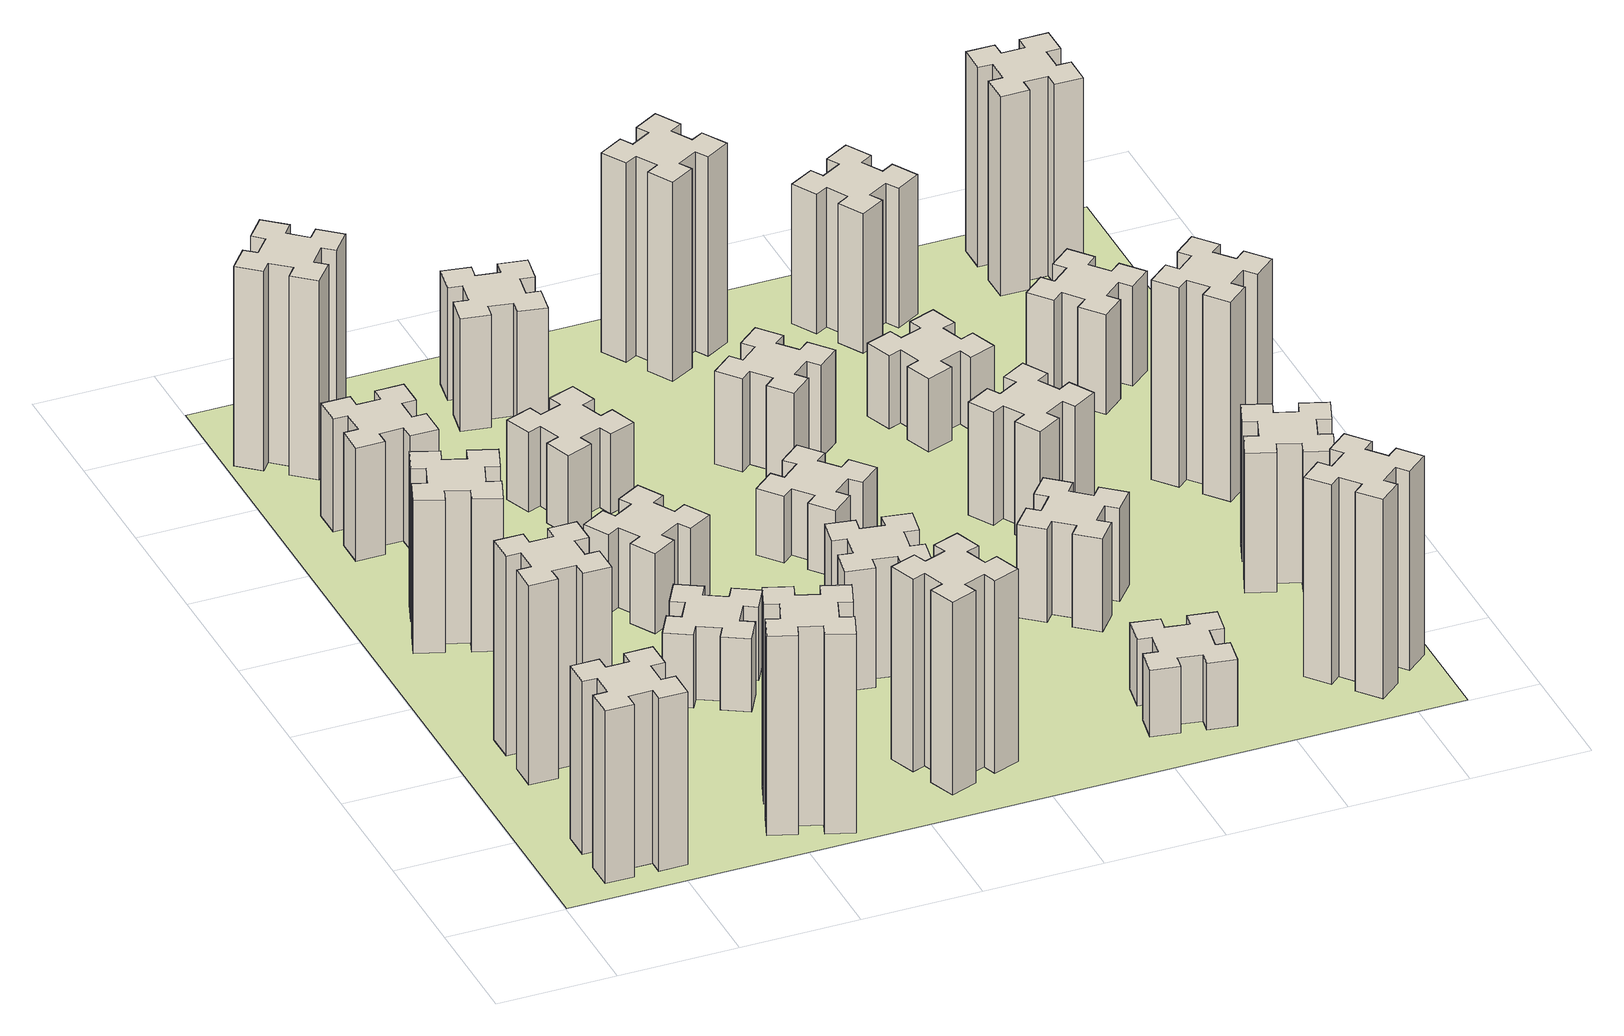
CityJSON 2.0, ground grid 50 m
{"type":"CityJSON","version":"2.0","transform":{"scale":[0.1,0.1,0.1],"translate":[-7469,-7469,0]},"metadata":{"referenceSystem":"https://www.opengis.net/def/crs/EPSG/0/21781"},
"CityObjects":{
"building1":{"type":"Building","attributes":{"class":"1000","function":"1000","usage":"1000","yearOfConstruction":2016,"roofType":"1000","measuredHeight":78,"storeysAboveGround":30,"storeysBelowGround":0},"geometry":[{"type":"Solid","lod":"1","boundaries":[[[[0,1,2,3,4,5,6,7,8,9,10,11,12,13,14,15,16,17,18,19]],[[17,16,20,21]],[[16,15,22,20]],[[15,14,23,22]],[[14,13,24,23]],[[13,12,25,24]],[[12,11,26,25]],[[11,10,27,26]],[[10,9,28,27]],[[9,8,29,28]],[[8,7,30,29]],[[7,6,31,30]],[[6,5,32,31]],[[5,4,33,32]],[[4,3,34,33]],[[3,2,35,34]],[[2,1,36,35]],[[1,0,37,36]],[[0,19,38,37]],[[19,18,39,38]],[[18,17,21,39]],[[24,25,26,27,28,29,30,31,32,33,34,35,36,37,38,39,21,20,22,23]]]]}]},
"building2":{"type":"Building","attributes":{"class":"1000","function":"1000","usage":"1000","yearOfConstruction":2016,"roofType":"1000","measuredHeight":90,"storeysAboveGround":30,"storeysBelowGround":0},"geometry":[{"type":"Solid","lod":"1","boundaries":[[[[40,41,42,43,44,45,46,47,48,49,50,51,52,53,54,55,56,57,58,59]],[[57,56,60,61]],[[56,55,62,60]],[[55,54,63,62]],[[54,53,64,63]],[[53,52,65,64]],[[52,51,66,65]],[[51,50,67,66]],[[50,49,68,67]],[[49,48,69,68]],[[48,47,70,69]],[[47,46,71,70]],[[46,45,72,71]],[[45,44,73,72]],[[44,43,74,73]],[[43,42,75,74]],[[42,41,76,75]],[[41,40,77,76]],[[40,59,78,77]],[[59,58,79,78]],[[58,57,61,79]],[[64,65,66,67,68,69,70,71,72,73,74,75,76,77,78,79,61,60,62,63]]]]}]},
"building3":{"type":"Building","attributes":{"class":"1000","function":"1000","usage":"1000","yearOfConstruction":2016,"roofType":"1000","measuredHeight":69,"storeysAboveGround":30,"storeysBelowGround":0},"geometry":[{"type":"Solid","lod":"1","boundaries":[[[[80,81,82,83,84,85,86,87,88,89,90,91,92,93,94,95,96,97,98,99]],[[97,96,100,101]],[[96,95,102,100]],[[95,94,103,102]],[[94,93,104,103]],[[93,92,105,104]],[[92,91,106,105]],[[91,90,107,106]],[[90,89,108,107]],[[89,88,109,108]],[[88,87,110,109]],[[87,86,111,110]],[[86,85,112,111]],[[85,84,113,112]],[[84,83,114,113]],[[83,82,115,114]],[[82,81,116,115]],[[81,80,117,116]],[[80,99,118,117]],[[99,98,119,118]],[[98,97,101,119]],[[104,105,106,107,108,109,110,111,112,113,114,115,116,117,118,119,101,100,102,103]]]]}]},
"building4":{"type":"Building","attributes":{"class":"1000","function":"1000","usage":"1000","yearOfConstruction":2016,"roofType":"1000","measuredHeight":51,"storeysAboveGround":30,"storeysBelowGround":0},"geometry":[{"type":"Solid","lod":"1","boundaries":[[[[120,121,122,123,124,125,126,127,128,129,130,131,132,133,134,135,136,137,138,139]],[[137,136,140,141]],[[136,135,142,140]],[[135,134,143,142]],[[134,133,144,143]],[[133,132,145,144]],[[132,131,146,145]],[[131,130,147,146]],[[130,129,148,147]],[[129,128,149,148]],[[128,127,150,149]],[[127,126,151,150]],[[126,125,152,151]],[[125,124,153,152]],[[124,123,154,153]],[[123,122,155,154]],[[122,121,156,155]],[[121,120,157,156]],[[120,139,158,157]],[[139,138,159,158]],[[138,137,141,159]],[[144,145,146,147,148,149,150,151,152,153,154,155,156,157,158,159,141,140,142,143]]]]}]},
"building5":{"type":"Building","attributes":{"class":"1000","function":"1000","usage":"1000","yearOfConstruction":2016,"roofType":"1000","measuredHeight":90,"storeysAboveGround":30,"storeysBelowGround":0},"geometry":[{"type":"Solid","lod":"1","boundaries":[[[[160,161,162,163,164,165,166,167,168,169,170,171,172,173,174,175,176,177,178,179]],[[177,176,180,181]],[[176,175,182,180]],[[175,174,183,182]],[[174,173,184,183]],[[173,172,185,184]],[[172,171,186,185]],[[171,170,187,186]],[[170,169,188,187]],[[169,168,189,188]],[[168,167,190,189]],[[167,166,191,190]],[[166,165,192,191]],[[165,164,193,192]],[[164,163,194,193]],[[163,162,195,194]],[[162,161,196,195]],[[161,160,197,196]],[[160,179,198,197]],[[179,178,199,198]],[[178,177,181,199]],[[184,185,186,187,188,189,190,191,192,193,194,195,196,197,198,199,181,180,182,183]]]]}]},
"building6":{"type":"Building","attributes":{"class":"1000","function":"1000","usage":"1000","yearOfConstruction":2016,"roofType":"1000","measuredHeight":90,"storeysAboveGround":30,"storeysBelowGround":0},"geometry":[{"type":"Solid","lod":"1","boundaries":[[[[200,201,202,203,204,205,206,207,208,209,210,211,212,213,214,215,216,217,218,219]],[[217,216,220,221]],[[216,215,222,220]],[[215,214,223,222]],[[214,213,224,223]],[[213,212,225,224]],[[212,211,226,225]],[[211,210,227,226]],[[210,209,228,227]],[[209,208,229,228]],[[208,207,230,229]],[[207,206,231,230]],[[206,205,232,231]],[[205,204,233,232]],[[204,203,234,233]],[[203,202,235,234]],[[202,201,236,235]],[[201,200,237,236]],[[200,219,238,237]],[[219,218,239,238]],[[218,217,221,239]],[[224,225,226,227,228,229,230,231,232,233,234,235,236,237,238,239,221,220,222,223]]]]}]},
"building7":{"type":"Building","attributes":{"class":"1000","function":"1000","usage":"1000","yearOfConstruction":2016,"roofType":"1000","measuredHeight":33,"storeysAboveGround":30,"storeysBelowGround":0},"geometry":[{"type":"Solid","lod":"1","boundaries":[[[[240,241,242,243,244,245,246,247,248,249,250,251,252,253,254,255,256,257,258,259]],[[257,256,260,261]],[[256,255,262,260]],[[255,254,263,262]],[[254,253,264,263]],[[253,252,265,264]],[[252,251,266,265]],[[251,250,267,266]],[[250,249,268,267]],[[249,248,269,268]],[[248,247,270,269]],[[247,246,271,270]],[[246,245,272,271]],[[245,244,273,272]],[[244,243,274,273]],[[243,242,275,274]],[[242,241,276,275]],[[241,240,277,276]],[[240,259,278,277]],[[259,258,279,278]],[[258,257,261,279]],[[264,265,266,267,268,269,270,271,272,273,274,275,276,277,278,279,261,260,262,263]]]]}]},
"building8":{"type":"Building","attributes":{"class":"1000","function":"1000","usage":"1000","yearOfConstruction":2016,"roofType":"1000","measuredHeight":36,"storeysAboveGround":30,"storeysBelowGround":0},"geometry":[{"type":"Solid","lod":"1","boundaries":[[[[280,281,282,283,284,285,286,287,288,289,290,291,292,293,294,295,296,297,298,299]],[[297,296,300,301]],[[296,295,302,300]],[[295,294,303,302]],[[294,293,304,303]],[[293,292,305,304]],[[292,291,306,305]],[[291,290,307,306]],[[290,289,308,307]],[[289,288,309,308]],[[288,287,310,309]],[[287,286,311,310]],[[286,285,312,311]],[[285,284,313,312]],[[284,283,314,313]],[[283,282,315,314]],[[282,281,316,315]],[[281,280,317,316]],[[280,299,318,317]],[[299,298,319,318]],[[298,297,301,319]],[[304,305,306,307,308,309,310,311,312,313,314,315,316,317,318,319,301,300,302,303]]]]}]},
"building9":{"type":"Building","attributes":{"class":"1000","function":"1000","usage":"1000","yearOfConstruction":2016,"roofType":"1000","measuredHeight":87,"storeysAboveGround":30,"storeysBelowGround":0},"geometry":[{"type":"Solid","lod":"1","boundaries":[[[[320,321,322,323,324,325,326,327,328,329,330,331,332,333,334,335,336,337,338,339]],[[337,336,340,341]],[[336,335,342,340]],[[335,334,343,342]],[[334,333,344,343]],[[333,332,345,344]],[[332,331,346,345]],[[331,330,347,346]],[[330,329,348,347]],[[329,328,349,348]],[[328,327,350,349]],[[327,326,351,350]],[[326,325,352,351]],[[325,324,353,352]],[[324,323,354,353]],[[323,322,355,354]],[[322,321,356,355]],[[321,320,357,356]],[[320,339,358,357]],[[339,338,359,358]],[[338,337,341,359]],[[344,345,346,347,348,349,350,351,352,353,354,355,356,357,358,359,341,340,342,343]]]]}]},
"building10":{"type":"Building","attributes":{"class":"1000","function":"1000","usage":"1000","yearOfConstruction":2016,"roofType":"1000","measuredHeight":36,"storeysAboveGround":30,"storeysBelowGround":0},"geometry":[{"type":"Solid","lod":"1","boundaries":[[[[360,361,362,363,364,365,366,367,368,369,370,371,372,373,374,375,376,377,378,379]],[[377,376,380,381]],[[376,375,382,380]],[[375,374,383,382]],[[374,373,384,383]],[[373,372,385,384]],[[372,371,386,385]],[[371,370,387,386]],[[370,369,388,387]],[[369,368,389,388]],[[368,367,390,389]],[[367,366,391,390]],[[366,365,392,391]],[[365,364,393,392]],[[364,363,394,393]],[[363,362,395,394]],[[362,361,396,395]],[[361,360,397,396]],[[360,379,398,397]],[[379,378,399,398]],[[378,377,381,399]],[[384,385,386,387,388,389,390,391,392,393,394,395,396,397,398,399,381,380,382,383]]]]}]},
"building11":{"type":"Building","attributes":{"class":"1000","function":"1000","usage":"1000","yearOfConstruction":2016,"roofType":"1000","measuredHeight":54,"storeysAboveGround":30,"storeysBelowGround":0},"geometry":[{"type":"Solid","lod":"1","boundaries":[[[[400,401,402,403,404,405,406,407,408,409,410,411,412,413,414,415,416,417,418,419]],[[417,416,420,421]],[[416,415,422,420]],[[415,414,423,422]],[[414,413,424,423]],[[413,412,425,424]],[[412,411,426,425]],[[411,410,427,426]],[[410,409,428,427]],[[409,408,429,428]],[[408,407,430,429]],[[407,406,431,430]],[[406,405,432,431]],[[405,404,433,432]],[[404,403,434,433]],[[403,402,435,434]],[[402,401,436,435]],[[401,400,437,436]],[[400,419,438,437]],[[419,418,439,438]],[[418,417,421,439]],[[424,425,426,427,428,429,430,431,432,433,434,435,436,437,438,439,421,420,422,423]]]]}]},
"building12":{"type":"Building","attributes":{"class":"1000","function":"1000","usage":"1000","yearOfConstruction":2016,"roofType":"1000","measuredHeight":51,"storeysAboveGround":30,"storeysBelowGround":0},"geometry":[{"type":"Solid","lod":"1","boundaries":[[[[440,441,442,443,444,445,446,447,448,449,450,451,452,453,454,455,456,457,458,459]],[[457,456,460,461]],[[456,455,462,460]],[[455,454,463,462]],[[454,453,464,463]],[[453,452,465,464]],[[452,451,466,465]],[[451,450,467,466]],[[450,449,468,467]],[[449,448,469,468]],[[448,447,470,469]],[[447,446,471,470]],[[446,445,472,471]],[[445,444,473,472]],[[444,443,474,473]],[[443,442,475,474]],[[442,441,476,475]],[[441,440,477,476]],[[440,459,478,477]],[[459,458,479,478]],[[458,457,461,479]],[[464,465,466,467,468,469,470,471,472,473,474,475,476,477,478,479,461,460,462,463]]]]}]},
"building13":{"type":"Building","attributes":{"class":"1000","function":"1000","usage":"1000","yearOfConstruction":2016,"roofType":"1000","measuredHeight":30,"storeysAboveGround":30,"storeysBelowGround":0},"geometry":[{"type":"Solid","lod":"1","boundaries":[[[[480,481,482,483,484,485,486,487,488,489,490,491,492,493,494,495,496,497,498,499]],[[497,496,500,501]],[[496,495,502,500]],[[495,494,503,502]],[[494,493,504,503]],[[493,492,505,504]],[[492,491,506,505]],[[491,490,507,506]],[[490,489,508,507]],[[489,488,509,508]],[[488,487,510,509]],[[487,486,511,510]],[[486,485,512,511]],[[485,484,513,512]],[[484,483,514,513]],[[483,482,515,514]],[[482,481,516,515]],[[481,480,517,516]],[[480,499,518,517]],[[499,498,519,518]],[[498,497,501,519]],[[504,505,506,507,508,509,510,511,512,513,514,515,516,517,518,519,501,500,502,503]]]]}]},
"building14":{"type":"Building","attributes":{"class":"1000","function":"1000","usage":"1000","yearOfConstruction":2016,"roofType":"1000","measuredHeight":42,"storeysAboveGround":30,"storeysBelowGround":0},"geometry":[{"type":"Solid","lod":"1","boundaries":[[[[520,521,522,523,524,525,526,527,528,529,530,531,532,533,534,535,536,537,538,539]],[[537,536,540,541]],[[536,535,542,540]],[[535,534,543,542]],[[534,533,544,543]],[[533,532,545,544]],[[532,531,546,545]],[[531,530,547,546]],[[530,529,548,547]],[[529,528,549,548]],[[528,527,550,549]],[[527,526,551,550]],[[526,525,552,551]],[[525,524,553,552]],[[524,523,554,553]],[[523,522,555,554]],[[522,521,556,555]],[[521,520,557,556]],[[520,539,558,557]],[[539,538,559,558]],[[538,537,541,559]],[[544,545,546,547,548,549,550,551,552,553,554,555,556,557,558,559,541,540,542,543]]]]}]},
"building15":{"type":"Building","attributes":{"class":"1000","function":"1000","usage":"1000","yearOfConstruction":2016,"roofType":"1000","measuredHeight":30,"storeysAboveGround":30,"storeysBelowGround":0},"geometry":[{"type":"Solid","lod":"1","boundaries":[[[[560,561,562,563,564,565,566,567,568,569,570,571,572,573,574,575,576,577,578,579]],[[577,576,580,581]],[[576,575,582,580]],[[575,574,583,582]],[[574,573,584,583]],[[573,572,585,584]],[[572,571,586,585]],[[571,570,587,586]],[[570,569,588,587]],[[569,568,589,588]],[[568,567,590,589]],[[567,566,591,590]],[[566,565,592,591]],[[565,564,593,592]],[[564,563,594,593]],[[563,562,595,594]],[[562,561,596,595]],[[561,560,597,596]],[[560,579,598,597]],[[579,578,599,598]],[[578,577,581,599]],[[584,585,586,587,588,589,590,591,592,593,594,595,596,597,598,599,581,580,582,583]]]]}]},
"building16":{"type":"Building","attributes":{"class":"1000","function":"1000","usage":"1000","yearOfConstruction":2016,"roofType":"1000","measuredHeight":90,"storeysAboveGround":30,"storeysBelowGround":0},"geometry":[{"type":"Solid","lod":"1","boundaries":[[[[600,601,602,603,604,605,606,607,608,609,610,611,612,613,614,615,616,617,618,619]],[[617,616,620,621]],[[616,615,622,620]],[[615,614,623,622]],[[614,613,624,623]],[[613,612,625,624]],[[612,611,626,625]],[[611,610,627,626]],[[610,609,628,627]],[[609,608,629,628]],[[608,607,630,629]],[[607,606,631,630]],[[606,605,632,631]],[[605,604,633,632]],[[604,603,634,633]],[[603,602,635,634]],[[602,601,636,635]],[[601,600,637,636]],[[600,619,638,637]],[[619,618,639,638]],[[618,617,621,639]],[[624,625,626,627,628,629,630,631,632,633,634,635,636,637,638,639,621,620,622,623]]]]}]},
"building17":{"type":"Building","attributes":{"class":"1000","function":"1000","usage":"1000","yearOfConstruction":2016,"roofType":"1000","measuredHeight":42,"storeysAboveGround":30,"storeysBelowGround":0},"geometry":[{"type":"Solid","lod":"1","boundaries":[[[[640,641,642,643,644,645,646,647,648,649,650,651,652,653,654,655,656,657,658,659]],[[657,656,660,661]],[[656,655,662,660]],[[655,654,663,662]],[[654,653,664,663]],[[653,652,665,664]],[[652,651,666,665]],[[651,650,667,666]],[[650,649,668,667]],[[649,648,669,668]],[[648,647,670,669]],[[647,646,671,670]],[[646,645,672,671]],[[645,644,673,672]],[[644,643,674,673]],[[643,642,675,674]],[[642,641,676,675]],[[641,640,677,676]],[[640,659,678,677]],[[659,658,679,678]],[[658,657,661,679]],[[664,665,666,667,668,669,670,671,672,673,674,675,676,677,678,679,661,660,662,663]]]]}]},
"building18":{"type":"Building","attributes":{"class":"1000","function":"1000","usage":"1000","yearOfConstruction":2016,"roofType":"1000","measuredHeight":51,"storeysAboveGround":30,"storeysBelowGround":0},"geometry":[{"type":"Solid","lod":"1","boundaries":[[[[680,681,682,683,684,685,686,687,688,689,690,691,692,693,694,695,696,697,698,699]],[[697,696,700,701]],[[696,695,702,700]],[[695,694,703,702]],[[694,693,704,703]],[[693,692,705,704]],[[692,691,706,705]],[[691,690,707,706]],[[690,689,708,707]],[[689,688,709,708]],[[688,687,710,709]],[[687,686,711,710]],[[686,685,712,711]],[[685,684,713,712]],[[684,683,714,713]],[[683,682,715,714]],[[682,681,716,715]],[[681,680,717,716]],[[680,699,718,717]],[[699,698,719,718]],[[698,697,701,719]],[[704,705,706,707,708,709,710,711,712,713,714,715,716,717,718,719,701,700,702,703]]]]}]},
"building19":{"type":"Building","attributes":{"class":"1000","function":"1000","usage":"1000","yearOfConstruction":2016,"roofType":"1000","measuredHeight":33,"storeysAboveGround":30,"storeysBelowGround":0},"geometry":[{"type":"Solid","lod":"1","boundaries":[[[[720,721,722,723,724,725,726,727,728,729,730,731,732,733,734,735,736,737,738,739]],[[737,736,740,741]],[[736,735,742,740]],[[735,734,743,742]],[[734,733,744,743]],[[733,732,745,744]],[[732,731,746,745]],[[731,730,747,746]],[[730,729,748,747]],[[729,728,749,748]],[[728,727,750,749]],[[727,726,751,750]],[[726,725,752,751]],[[725,724,753,752]],[[724,723,754,753]],[[723,722,755,754]],[[722,721,756,755]],[[721,720,757,756]],[[720,739,758,757]],[[739,738,759,758]],[[738,737,741,759]],[[744,745,746,747,748,749,750,751,752,753,754,755,756,757,758,759,741,740,742,743]]]]}]},
"building20":{"type":"Building","attributes":{"class":"1000","function":"1000","usage":"1000","yearOfConstruction":2016,"roofType":"1000","measuredHeight":90,"storeysAboveGround":30,"storeysBelowGround":0},"geometry":[{"type":"Solid","lod":"1","boundaries":[[[[760,761,762,763,764,765,766,767,768,769,770,771,772,773,774,775,776,777,778,779]],[[777,776,780,781]],[[776,775,782,780]],[[775,774,783,782]],[[774,773,784,783]],[[773,772,785,784]],[[772,771,786,785]],[[771,770,787,786]],[[770,769,788,787]],[[769,768,789,788]],[[768,767,790,789]],[[767,766,791,790]],[[766,765,792,791]],[[765,764,793,792]],[[764,763,794,793]],[[763,762,795,794]],[[762,761,796,795]],[[761,760,797,796]],[[760,779,798,797]],[[779,778,799,798]],[[778,777,781,799]],[[784,785,786,787,788,789,790,791,792,793,794,795,796,797,798,799,781,780,782,783]]]]}]},
"building21":{"type":"Building","attributes":{"class":"1000","function":"1000","usage":"1000","yearOfConstruction":2016,"roofType":"1000","measuredHeight":63,"storeysAboveGround":30,"storeysBelowGround":0},"geometry":[{"type":"Solid","lod":"1","boundaries":[[[[800,801,802,803,804,805,806,807,808,809,810,811,812,813,814,815,816,817,818,819]],[[817,816,820,821]],[[816,815,822,820]],[[815,814,823,822]],[[814,813,824,823]],[[813,812,825,824]],[[812,811,826,825]],[[811,810,827,826]],[[810,809,828,827]],[[809,808,829,828]],[[808,807,830,829]],[[807,806,831,830]],[[806,805,832,831]],[[805,804,833,832]],[[804,803,834,833]],[[803,802,835,834]],[[802,801,836,835]],[[801,800,837,836]],[[800,819,838,837]],[[819,818,839,838]],[[818,817,821,839]],[[824,825,826,827,828,829,830,831,832,833,834,835,836,837,838,839,821,820,822,823]]]]}]},
"building22":{"type":"Building","attributes":{"class":"1000","function":"1000","usage":"1000","yearOfConstruction":2016,"roofType":"1000","measuredHeight":63,"storeysAboveGround":30,"storeysBelowGround":0},"geometry":[{"type":"Solid","lod":"1","boundaries":[[[[840,841,842,843,844,845,846,847,848,849,850,851,852,853,854,855,856,857,858,859]],[[857,856,860,861]],[[856,855,862,860]],[[855,854,863,862]],[[854,853,864,863]],[[853,852,865,864]],[[852,851,866,865]],[[851,850,867,866]],[[850,849,868,867]],[[849,848,869,868]],[[848,847,870,869]],[[847,846,871,870]],[[846,845,872,871]],[[845,844,873,872]],[[844,843,874,873]],[[843,842,875,874]],[[842,841,876,875]],[[841,840,877,876]],[[840,859,878,877]],[[859,858,879,878]],[[858,857,861,879]],[[864,865,866,867,868,869,870,871,872,873,874,875,876,877,878,879,861,860,862,863]]]]}]},
"building23":{"type":"Building","attributes":{"class":"1000","function":"1000","usage":"1000","yearOfConstruction":2016,"roofType":"1000","measuredHeight":90,"storeysAboveGround":30,"storeysBelowGround":0},"geometry":[{"type":"Solid","lod":"1","boundaries":[[[[880,881,882,883,884,885,886,887,888,889,890,891,892,893,894,895,896,897,898,899]],[[897,896,900,901]],[[896,895,902,900]],[[895,894,903,902]],[[894,893,904,903]],[[893,892,905,904]],[[892,891,906,905]],[[891,890,907,906]],[[890,889,908,907]],[[889,888,909,908]],[[888,887,910,909]],[[887,886,911,910]],[[886,885,912,911]],[[885,884,913,912]],[[884,883,914,913]],[[883,882,915,914]],[[882,881,916,915]],[[881,880,917,916]],[[880,899,918,917]],[[899,898,919,918]],[[898,897,901,919]],[[904,905,906,907,908,909,910,911,912,913,914,915,916,917,918,919,901,900,902,903]]]]}]},
"building24":{"type":"Building","attributes":{"class":"1000","function":"1000","usage":"1000","yearOfConstruction":2016,"roofType":"1000","measuredHeight":45,"storeysAboveGround":30,"storeysBelowGround":0},"geometry":[{"type":"Solid","lod":"1","boundaries":[[[[920,921,922,923,924,925,926,927,928,929,930,931,932,933,934,935,936,937,938,939]],[[937,936,940,941]],[[936,935,942,940]],[[935,934,943,942]],[[934,933,944,943]],[[933,932,945,944]],[[932,931,946,945]],[[931,930,947,946]],[[930,929,948,947]],[[929,928,949,948]],[[928,927,950,949]],[[927,926,951,950]],[[926,925,952,951]],[[925,924,953,952]],[[924,923,954,953]],[[923,922,955,954]],[[922,921,956,955]],[[921,920,957,956]],[[920,939,958,957]],[[939,938,959,958]],[[938,937,941,959]],[[944,945,946,947,948,949,950,951,952,953,954,955,956,957,958,959,941,940,942,943]]]]}]},
"building25":{"type":"Building","attributes":{"class":"1000","function":"1000","usage":"1000","yearOfConstruction":2016,"roofType":"1000","measuredHeight":90,"storeysAboveGround":30,"storeysBelowGround":0},"geometry":[{"type":"Solid","lod":"1","boundaries":[[[[960,961,962,963,964,965,966,967,968,969,970,971,972,973,974,975,976,977,978,979]],[[977,976,980,981]],[[976,975,982,980]],[[975,974,983,982]],[[974,973,984,983]],[[973,972,985,984]],[[972,971,986,985]],[[971,970,987,986]],[[970,969,988,987]],[[969,968,989,988]],[[968,967,990,989]],[[967,966,991,990]],[[966,965,992,991]],[[965,964,993,992]],[[964,963,994,993]],[[963,962,995,994]],[[962,961,996,995]],[[961,960,997,996]],[[960,979,998,997]],[[979,978,999,998]],[[978,977,981,999]],[[984,985,986,987,988,989,990,991,992,993,994,995,996,997,998,999,981,980,982,983]]]]}]},
"landuse1":{"type":"LandUse","attributes":{"name":"plot1","function":"1010"},"geometry":[{"type":"MultiSurface","lod":"1","boundaries":[[[1000,1001,1002,1003]]]}]}
},
"vertices":[
[265,325,0],[265,225,0],[205,225,0],[205,105,0],[325,105,0],[325,165,0],[425,165,0],[425,105,0],[545,105,0],[545,225,0],[485,225,0],[485,325,0],[545,325,0],[545,445,0],[425,445,0],[425,385,0],[325,385,0],[325,445,0],[205,445,0],[205,325,0],[325,385,780],[325,445,780],[425,385,780],[425,445,780],[545,445,780],[545,325,780],[485,325,780],[485,225,780],[545,225,780],[545,105,780],[425,105,780],[425,165,780],[325,165,780],[325,105,780],[205,105,780],[205,225,780],[265,225,780],[265,325,780],[205,325,780],[205,445,780],
[265,1065,0],[265,965,0],[205,965,0],[205,845,0],[325,845,0],[325,905,0],[425,905,0],[425,845,0],[545,845,0],[545,965,0],[485,965,0],[485,1065,0],[545,1065,0],[545,1185,0],[425,1185,0],[425,1125,0],[325,1125,0],[325,1185,0],[205,1185,0],[205,1065,0],[325,1125,900],[325,1185,900],[425,1125,900],[425,1185,900],[545,1185,900],[545,1065,900],[485,1065,900],[485,965,900],[545,965,900],[545,845,900],[425,845,900],[425,905,900],[325,905,900],[325,845,900],[205,845,900],[205,965,900],[265,965,900],[265,1065,900],[205,1065,900],[205,1185,900],
[291,1869,0],[385,1835,0],[364,1779,0],[477,1737,0],[518,1850,0],[462,1871,0],[496,1965,0],[552,1944,0],[593,2057,0],[480,2098,0],[460,2042,0],[366,2076,0],[387,2132,0],[274,2173,0],[233,2060,0],[289,2040,0],[255,1946,0],[199,1967,0],[157,1854,0],[270,1813,0],[255,1946,690],[199,1967,690],[289,2040,690],[233,2060,690],[274,2173,690],[387,2132,690],[366,2076,690],[460,2042,690],[480,2098,690],[593,2057,690],[552,1944,690],[496,1965,690],[462,1871,690],[518,1850,690],[477,1737,690],[364,1779,690],[385,1835,690],[291,1869,690],[270,1813,690],[157,1854,690],
[485,2645,0],[485,2745,0],[545,2745,0],[545,2865,0],[425,2865,0],[425,2805,0],[325,2805,0],[325,2865,0],[205,2865,0],[205,2745,0],[265,2745,0],[265,2645,0],[205,2645,0],[205,2525,0],[325,2525,0],[325,2585,0],[425,2585,0],[425,2525,0],[545,2525,0],[545,2645,0],[425,2585,510],[425,2525,510],[325,2585,510],[325,2525,510],[205,2525,510],[205,2645,510],[265,2645,510],[265,2745,510],[205,2745,510],[205,2865,510],[325,2865,510],[325,2805,510],[425,2805,510],[425,2865,510],[545,2865,510],[545,2745,510],[485,2745,510],[485,2645,510],[545,2645,510],[545,2525,510],
[1029,360,0],[995,266,0],[939,287,0],[897,174,0],[1010,133,0],[1031,189,0],[1125,155,0],[1104,99,0],[1217,57,0],[1258,170,0],[1202,191,0],[1236,285,0],[1292,264,0],[1333,377,0],[1220,418,0],[1200,362,0],[1106,396,0],[1127,452,0],[1014,493,0],[973,380,0],[1106,396,900],[1127,452,900],[1200,362,900],[1220,418,900],[1333,377,900],[1292,264,900],[1236,285,900],[1202,191,900],[1258,170,900],[1217,57,900],[1104,99,900],[1125,155,900],[1031,189,900],[1010,133,900],[897,174,900],[939,287,900],[995,266,900],[1029,360,900],[973,380,900],[1014,493,900],
[384,3387,0],[308,3452,0],[346,3498,0],[254,3575,0],[177,3483,0],[223,3444,0],[159,3368,0],[113,3406,0],[36,3314,0],[128,3237,0],[166,3283,0],[243,3219,0],[204,3173,0],[296,3096,0],[373,3188,0],[327,3226,0],[392,3303,0],[438,3264,0],[515,3356,0],[423,3433,0],[392,3303,900],[438,3264,900],[327,3226,900],[373,3188,900],[296,3096,900],[204,3173,900],[243,3219,900],[166,3283,900],[128,3237,900],[36,3314,900],[113,3406,900],[159,3368,900],[223,3444,900],[177,3483,900],[254,3575,900],[346,3498,900],[308,3452,900],[384,3387,900],[423,3433,900],[515,3356,900],
[1186,1117,0],[1236,1204,0],[1288,1174,0],[1348,1278,0],[1244,1338,0],[1214,1286,0],[1127,1336,0],[1157,1388,0],[1053,1448,0],[993,1344,0],[1045,1314,0],[995,1227,0],[943,1257,0],[883,1153,0],[987,1093,0],[1017,1145,0],[1104,1095,0],[1074,1043,0],[1178,983,0],[1238,1087,0],[1104,1095,330],[1074,1043,330],[1017,1145,330],[987,1093,330],[883,1153,330],[943,1257,330],[995,1227,330],[1045,1314,330],[993,1344,330],[1053,1448,330],[1157,1388,330],[1127,1336,330],[1214,1286,330],[1244,1338,330],[1348,1278,330],[1288,1174,330],[1236,1204,330],[1186,1117,330],[1238,1087,330],[1178,983,330],
[995,1844,0],[1045,1757,0],[993,1727,0],[1053,1623,0],[1157,1683,0],[1127,1735,0],[1214,1785,0],[1244,1733,0],[1348,1793,0],[1288,1897,0],[1236,1867,0],[1186,1954,0],[1238,1984,0],[1178,2088,0],[1074,2028,0],[1104,1976,0],[1017,1926,0],[987,1978,0],[883,1918,0],[943,1814,0],[1017,1926,360],[987,1978,360],[1104,1976,360],[1074,2028,360],[1178,2088,360],[1238,1984,360],[1186,1954,360],[1236,1867,360],[1288,1897,360],[1348,1793,360],[1244,1733,360],[1214,1785,360],[1127,1735,360],[1157,1683,360],[1053,1623,360],[993,1727,360],[1045,1757,360],[995,1844,360],[943,1814,360],[883,1918,360],
[1635,385,0],[1669,291,0],[1613,270,0],[1654,157,0],[1767,199,0],[1746,255,0],[1840,289,0],[1860,233,0],[1973,274,0],[1932,387,0],[1876,366,0],[1842,460,0],[1898,480,0],[1857,593,0],[1744,552,0],[1765,496,0],[1671,462,0],[1650,518,0],[1537,477,0],[1579,364,0],[1671,462,870],[1650,518,870],[1765,496,870],[1744,552,870],[1857,593,870],[1898,480,870],[1842,460,870],[1876,366,870],[1932,387,870],[1973,274,870],[1860,233,870],[1840,289,870],[1746,255,870],[1767,199,870],[1654,157,870],[1613,270,870],[1669,291,870],[1635,385,870],[1579,364,870],[1537,477,870],
[1106,2475,0],[1200,2509,0],[1220,2453,0],[1333,2494,0],[1292,2607,0],[1236,2586,0],[1202,2680,0],[1258,2700,0],[1217,2813,0],[1104,2772,0],[1125,2716,0],[1031,2682,0],[1010,2738,0],[897,2697,0],[939,2584,0],[995,2605,0],[1029,2511,0],[973,2490,0],[1014,2377,0],[1127,2419,0],[1029,2511,360],[973,2490,360],[995,2605,360],[939,2584,360],[897,2697,360],[1010,2738,360],[1031,2682,360],[1125,2716,360],[1104,2772,360],[1217,2813,360],[1258,2700,360],[1202,2680,360],[1236,2586,360],[1292,2607,360],[1333,2494,360],[1220,2453,360],[1200,2509,360],[1106,2475,360],[1127,2419,360],[1014,2377,360],
[1855,1047,0],[1872,1145,0],[1931,1135,0],[1952,1253,0],[1834,1274,0],[1824,1215,0],[1725,1232,0],[1736,1291,0],[1617,1312,0],[1597,1194,0],[1656,1184,0],[1638,1085,0],[1579,1096,0],[1558,977,0],[1677,957,0],[1687,1016,0],[1785,998,0],[1775,939,0],[1893,918,0],[1914,1037,0],[1785,998,540],[1775,939,540],[1687,1016,540],[1677,957,540],[1558,977,540],[1579,1096,540],[1638,1085,540],[1656,1184,540],[1597,1194,540],[1617,1312,540],[1736,1291,540],[1725,1232,540],[1824,1215,540],[1834,1274,540],[1952,1253,540],[1931,1135,540],[1872,1145,540],[1855,1047,540],[1914,1037,540],[1893,918,540],
[1016,3404,0],[998,3305,0],[939,3316,0],[918,3197,0],[1037,3177,0],[1047,3236,0],[1145,3218,0],[1135,3159,0],[1253,3138,0],[1274,3257,0],[1215,3267,0],[1232,3365,0],[1291,3355,0],[1312,3473,0],[1194,3494,0],[1184,3435,0],[1085,3452,0],[1096,3511,0],[977,3532,0],[957,3414,0],[1085,3452,510],[1096,3511,510],[1184,3435,510],[1194,3494,510],[1312,3473,510],[1291,3355,510],[1232,3365,510],[1215,3267,510],[1274,3257,510],[1253,3138,510],[1135,3159,510],[1145,3218,510],[1047,3236,510],[1037,3177,510],[918,3197,510],[939,3316,510],[998,3305,510],[1016,3404,510],[957,3414,510],[977,3532,510],
[1972,1988,0],[1907,2064,0],[1953,2103,0],[1876,2195,0],[1784,2118,0],[1823,2072,0],[1746,2007,0],[1708,2053,0],[1616,1976,0],[1693,1884,0],[1739,1923,0],[1803,1846,0],[1757,1808,0],[1834,1716,0],[1926,1793,0],[1888,1839,0],[1964,1903,0],[2003,1857,0],[2095,1934,0],[2018,2026,0],[1964,1903,300],[2003,1857,300],[1888,1839,300],[1926,1793,300],[1834,1716,300],[1757,1808,300],[1803,1846,300],[1739,1923,300],[1693,1884,300],[1616,1976,300],[1708,2053,300],[1746,2007,300],[1823,2072,300],[1784,2118,300],[1876,2195,300],[1953,2103,300],[1907,2064,300],[1972,1988,300],[2018,2026,300],[2095,1934,300],
[1839,2563,0],[1903,2486,0],[1857,2448,0],[1934,2356,0],[2026,2433,0],[1988,2479,0],[2064,2543,0],[2103,2497,0],[2195,2574,0],[2118,2666,0],[2072,2628,0],[2007,2704,0],[2053,2743,0],[1976,2835,0],[1884,2758,0],[1923,2712,0],[1846,2647,0],[1808,2693,0],[1716,2616,0],[1793,2524,0],[1846,2647,420],[1808,2693,420],[1923,2712,420],[1884,2758,420],[1976,2835,420],[2053,2743,420],[2007,2704,420],[2072,2628,420],[2118,2666,420],[2195,2574,420],[2103,2497,420],[2064,2543,420],[1988,2479,420],[2026,2433,420],[1934,2356,420],[1857,2448,420],[1903,2486,420],[1839,2563,420],[1793,2524,420],[1716,2616,420],
[2596,444,0],[2578,345,0],[2519,356,0],[2498,237,0],[2617,217,0],[2627,276,0],[2725,258,0],[2715,199,0],[2833,178,0],[2854,297,0],[2795,307,0],[2812,405,0],[2871,395,0],[2892,513,0],[2774,534,0],[2764,475,0],[2665,492,0],[2676,551,0],[2557,572,0],[2537,454,0],[2665,492,300],[2676,551,300],[2764,475,300],[2774,534,300],[2892,513,300],[2871,395,300],[2812,405,300],[2795,307,300],[2854,297,300],[2833,178,300],[2715,199,300],[2725,258,300],[2627,276,300],[2617,217,300],[2498,237,300],[2519,356,300],[2578,345,300],[2596,444,300],[2537,454,300],[2557,572,300],
[1844,3556,0],[1757,3506,0],[1727,3558,0],[1623,3498,0],[1683,3394,0],[1735,3424,0],[1785,3337,0],[1733,3307,0],[1793,3203,0],[1897,3263,0],[1867,3315,0],[1954,3365,0],[1984,3313,0],[2088,3373,0],[2028,3477,0],[1976,3447,0],[1926,3534,0],[1978,3564,0],[1918,3668,0],[1814,3608,0],[1926,3534,900],[1978,3564,900],[1976,3447,900],[2028,3477,900],[2088,3373,900],[1984,3313,900],[1954,3365,900],[1867,3315,900],[1897,3263,900],[1793,3203,900],[1733,3307,900],[1785,3337,900],[1735,3424,900],[1683,3394,900],[1623,3498,900],[1727,3558,900],[1757,3506,900],[1844,3556,900],[1814,3608,900],[1918,3668,900],
[2647,1106,0],[2712,1183,0],[2758,1144,0],[2835,1236,0],[2743,1313,0],[2704,1267,0],[2628,1332,0],[2666,1378,0],[2574,1455,0],[2497,1363,0],[2543,1324,0],[2479,1248,0],[2433,1286,0],[2356,1194,0],[2448,1117,0],[2486,1163,0],[2563,1099,0],[2524,1053,0],[2616,976,0],[2693,1068,0],[2563,1099,420],[2524,1053,420],[2486,1163,420],[2448,1117,420],[2356,1194,420],[2433,1286,420],[2479,1248,420],[2543,1324,420],[2497,1363,420],[2574,1455,420],[2666,1378,420],[2628,1332,420],[2704,1267,420],[2743,1313,420],[2835,1236,420],[2758,1144,420],[2712,1183,420],[2647,1106,420],[2693,1068,420],[2616,976,420],
[2816,1867,0],[2766,1954,0],[2818,1984,0],[2758,2088,0],[2654,2028,0],[2684,1976,0],[2597,1926,0],[2567,1978,0],[2463,1918,0],[2523,1814,0],[2575,1844,0],[2625,1757,0],[2573,1727,0],[2633,1623,0],[2737,1683,0],[2707,1735,0],[2794,1785,0],[2824,1733,0],[2928,1793,0],[2868,1897,0],[2794,1785,510],[2824,1733,510],[2707,1735,510],[2737,1683,510],[2633,1623,510],[2573,1727,510],[2625,1757,510],[2575,1844,510],[2523,1814,510],[2463,1918,510],[2567,1978,510],[2597,1926,510],[2684,1976,510],[2654,2028,510],[2758,2088,510],[2818,1984,510],[2766,1954,510],[2816,1867,510],[2868,1897,510],[2928,1793,510],
[2586,2475,0],[2680,2509,0],[2700,2453,0],[2813,2494,0],[2772,2607,0],[2716,2586,0],[2682,2680,0],[2738,2700,0],[2697,2813,0],[2584,2772,0],[2605,2716,0],[2511,2682,0],[2490,2738,0],[2377,2697,0],[2419,2584,0],[2475,2605,0],[2509,2511,0],[2453,2490,0],[2494,2377,0],[2607,2419,0],[2509,2511,330],[2453,2490,330],[2475,2605,330],[2419,2584,330],[2377,2697,330],[2490,2738,330],[2511,2682,330],[2605,2716,330],[2584,2772,330],[2697,2813,330],[2738,2700,330],[2682,2680,330],[2716,2586,330],[2772,2607,330],[2813,2494,330],[2700,2453,330],[2680,2509,330],[2586,2475,330],[2607,2419,330],[2494,2377,330],
[3468,259,0],[3544,323,0],[3583,277,0],[3675,354,0],[3598,446,0],[3552,408,0],[3487,484,0],[3533,523,0],[3456,615,0],[3364,538,0],[3403,492,0],[3326,427,0],[3288,473,0],[3196,396,0],[3273,304,0],[3319,343,0],[3383,266,0],[3337,228,0],[3414,136,0],[3506,213,0],[3383,266,900],[3337,228,900],[3319,343,900],[3273,304,900],[3196,396,900],[3288,473,900],[3326,427,900],[3403,492,900],[3364,538,900],[3456,615,900],[3533,523,900],[3487,484,900],[3552,408,900],[3598,446,900],[3675,354,900],[3583,277,900],[3544,323,900],[3468,259,900],[3506,213,900],[3414,136,900],
[2716,3347,0],[2666,3434,0],[2718,3464,0],[2658,3568,0],[2554,3508,0],[2584,3456,0],[2497,3406,0],[2467,3458,0],[2363,3398,0],[2423,3294,0],[2475,3324,0],[2525,3237,0],[2473,3207,0],[2533,3103,0],[2637,3163,0],[2607,3215,0],[2694,3265,0],[2724,3213,0],[2828,3273,0],[2768,3377,0],[2694,3265,630],[2724,3213,630],[2607,3215,630],[2637,3163,630],[2533,3103,630],[2473,3207,630],[2525,3237,630],[2475,3324,630],[2423,3294,630],[2363,3398,630],[2467,3458,630],[2497,3406,630],[2584,3456,630],[2554,3508,630],[2658,3568,630],[2718,3464,630],[2666,3434,630],[2716,3347,630],[2768,3377,630],[2828,3273,630],
[3351,1029,0],[3445,995,0],[3424,939,0],[3537,897,0],[3578,1010,0],[3522,1031,0],[3556,1125,0],[3612,1104,0],[3653,1217,0],[3540,1258,0],[3520,1202,0],[3426,1236,0],[3447,1292,0],[3334,1333,0],[3293,1220,0],[3349,1200,0],[3315,1106,0],[3259,1127,0],[3217,1014,0],[3330,973,0],[3315,1106,630],[3259,1127,630],[3349,1200,630],[3293,1220,630],[3334,1333,630],[3447,1292,630],[3426,1236,630],[3520,1202,630],[3540,1258,630],[3653,1217,630],[3612,1104,630],[3556,1125,630],[3522,1031,630],[3578,1010,630],[3537,897,630],[3424,939,630],[3445,995,630],[3351,1029,630],[3330,973,630],[3217,1014,630],
[3552,1888,0],[3487,1964,0],[3533,2003,0],[3456,2095,0],[3364,2018,0],[3403,1972,0],[3326,1907,0],[3288,1953,0],[3196,1876,0],[3273,1784,0],[3319,1823,0],[3383,1746,0],[3337,1708,0],[3414,1616,0],[3506,1693,0],[3468,1739,0],[3544,1803,0],[3583,1757,0],[3675,1834,0],[3598,1926,0],[3544,1803,900],[3583,1757,900],[3468,1739,900],[3506,1693,900],[3414,1616,900],[3337,1708,900],[3383,1746,900],[3319,1823,900],[3273,1784,900],[3196,1876,900],[3288,1953,900],[3326,1907,900],[3403,1972,900],[3364,2018,900],[3456,2095,900],[3533,2003,900],[3487,1964,900],[3552,1888,900],[3598,1926,900],[3675,1834,900],
[3119,2563,0],[3183,2486,0],[3137,2448,0],[3214,2356,0],[3306,2433,0],[3268,2479,0],[3344,2543,0],[3383,2497,0],[3475,2574,0],[3398,2666,0],[3352,2628,0],[3287,2704,0],[3333,2743,0],[3256,2835,0],[3164,2758,0],[3203,2712,0],[3126,2647,0],[3088,2693,0],[2996,2616,0],[3073,2524,0],[3126,2647,450],[3088,2693,450],[3203,2712,450],[3164,2758,450],[3256,2835,450],[3333,2743,450],[3287,2704,450],[3352,2628,450],[3398,2666,450],[3475,2574,450],[3383,2497,450],[3344,2543,450],[3268,2479,450],[3306,2433,450],[3214,2356,450],[3137,2448,450],[3183,2486,450],[3119,2563,450],[3073,2524,450],[2996,2616,450],
[3285,3325,0],[3385,3325,0],[3385,3265,0],[3505,3265,0],[3505,3385,0],[3445,3385,0],[3445,3485,0],[3505,3485,0],[3505,3605,0],[3385,3605,0],[3385,3545,0],[3285,3545,0],[3285,3605,0],[3165,3605,0],[3165,3485,0],[3225,3485,0],[3225,3385,0],[3165,3385,0],[3165,3265,0],[3285,3265,0],[3225,3385,900],[3165,3385,900],[3225,3485,900],[3165,3485,900],[3165,3605,900],[3285,3605,900],[3285,3545,900],[3385,3545,900],[3385,3605,900],[3505,3605,900],[3505,3485,900],[3445,3485,900],[3445,3385,900],[3505,3385,900],[3505,3265,900],[3385,3265,900],[3385,3325,900],[3285,3325,900],[3285,3265,900],[3165,3265,900],
[5,3705,0],[3705,3705,0],[3705,5,0],[5,5,0]
]}
